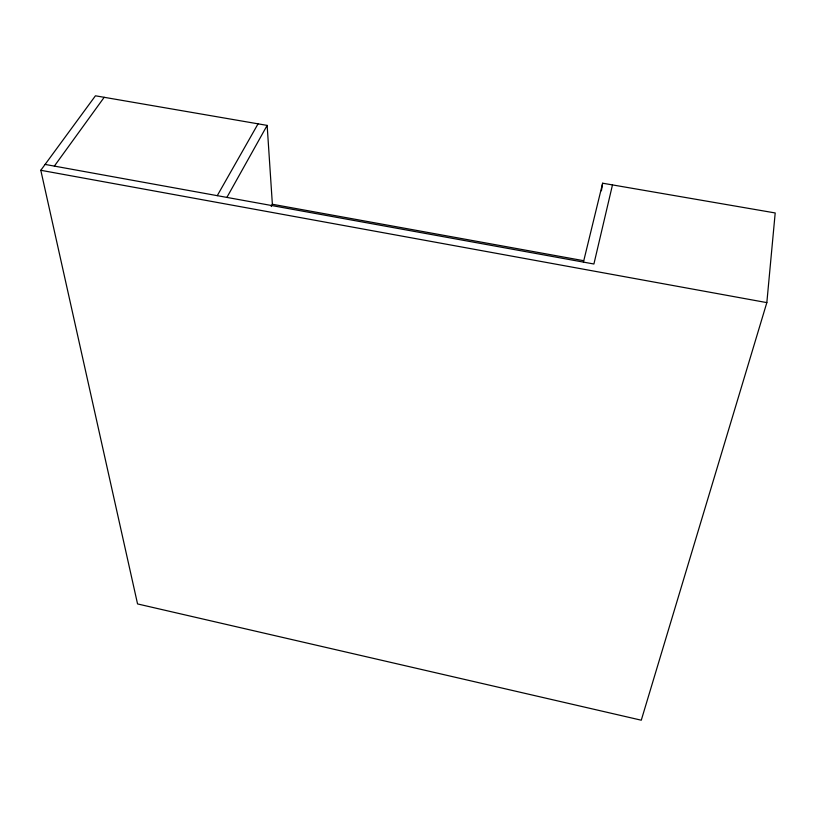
<?xml version="1.0" encoding="UTF-8"?>
<svg xmlns="http://www.w3.org/2000/svg" width="816" height="816" viewBox="0 0 816 816"><rect width="100%" height="100%" fill="white"/><g stroke="black" fill="none" stroke-linecap="round" stroke-linejoin="round"><path stroke-width="1.22" d="M272.432 205.163L267.148 125.399L95.441 95.798L40.8 170.289L137.557 603.932L641.274 720.202L766.836 302.614L775.2 212.956L602.647 183.212L583.43 262.109M601.423 190.771L602.647 183.212M612.479 184.906L593.905 264.007L45.104 164.424M271.218 206.509L272.371 204.265L583.613 260.692M226.889 197.411L267.148 125.399M217.26 195.656L258.06 123.828M54.356 166.097L104.193 97.308M40.8 170.289L766.836 302.614"/></g></svg>
